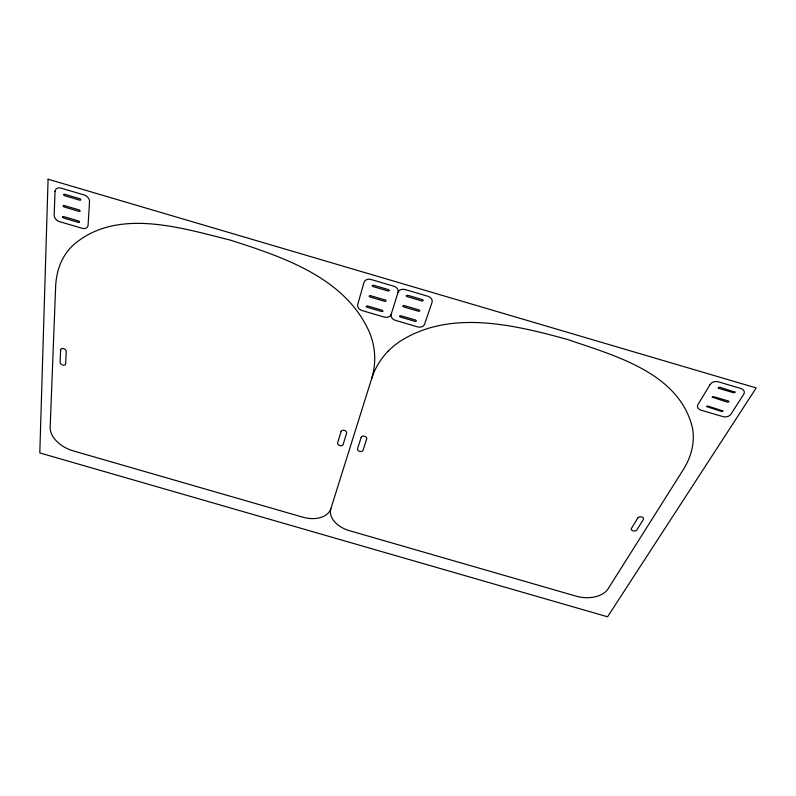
<?xml version="1.0" encoding="UTF-8"?>
<svg xmlns="http://www.w3.org/2000/svg" width="796" height="796" viewBox="0 0 796 796"><rect width="100%" height="100%" fill="white"/><g stroke="black" fill="none" stroke-linecap="round" stroke-linejoin="round"><path stroke-width="1.19" d="M371.523 379.045C374.777 368.717 375.622 357.623 373.722 346.947A100.187 75.003 20.9 0 0 369.752 333.017C345.952 277.774 282.908 256.909 230.084 240.054C180.483 227.736 115.788 207 72.466 245.775A102.226 74.118 27.7 0 0 64.217 256.212C58.665 265.366 56.058 276.043 55.64 286.669L50.168 427.392A25.203 16.089 25.5 0 0 72.933 450.785L302.938 517.231A24.477 16.308 16.1 0 0 330.887 508.594L371.523 379.045C374.787 368.618 380.478 358.976 388.13 351.175M391.184 314.34L397.98 292.6A5.91 4.766 15.1 0 0 393.771 286.192L370.996 279.486A5.92 4.766 17 0 0 363.991 282.411L357.732 304.5A5.811 4.607 16.9 0 0 362.031 310.549L384.259 317.077A5.811 4.597 15.1 0 0 391.184 314.34A5.811 4.597 14.3 0 0 395.363 320.34L417.552 326.867A5.811 4.587 12.5 0 0 424.586 324.161L431.969 302.609A5.91 4.756 12.2 0 0 427.9 296.251L405.154 289.545A5.91 4.766 14.1 0 0 398.04 292.44M388.13 351.175A99.729 74.376 8.9 0 1 399.443 341.723C449.84 309.017 513.868 324.788 567.578 339.484C614.253 355.583 679.058 372.548 692.42 427.701A101.112 72.754 2.5 0 1 693.207 440.606C692.53 451.153 688.6 461.252 682.998 470.128L608.124 588.791A24.835 15.781 4.9 0 1 576.394 596.234L349.205 530.604A24.437 16.278 14.1 0 1 330.887 508.594M735.046 392.1L733.733 392.796L718.659 388.358L718.141 387.652L719.435 387.105L735.046 392.149M366.269 306.42L366.876 307.186L381.99 311.634L383.035 311.196L382.388 310.311L367.324 305.883L366.269 306.42M369.254 296.162L369.861 296.938L385.095 301.425L386.15 300.978L385.572 300.102L370.319 295.615L369.254 296.112M372.289 285.734L372.896 286.52L388.259 291.047L389.334 290.59L388.677 289.684L373.364 285.167L372.299 285.635M48.088 179.209L39.8 452.924L607.567 616.791L756.2 387.941L48.088 179.209M399.721 316.261L400.308 317.017L415.403 321.455L416.467 321.027L415.84 320.151L400.796 315.723L399.721 316.261M55.033 191.408L54.178 215.258A6.149 4.438 34.6 0 0 59.64 221.676L82.167 228.293A6.119 4.458 33.8 0 0 88.087 225.228L89.53 201.746A6.249 4.607 35 0 0 84.078 194.94L60.984 188.135A6.288 4.587 35.8 0 0 55.033 191.408M402.985 306.092L403.572 306.858L418.786 311.335L419.86 310.898L419.293 310.032L404.07 305.545L402.985 306.042M406.298 295.754L406.895 296.53L422.238 301.057L423.313 300.599L422.686 299.694L407.393 295.197L406.298 295.754M62.695 217.01L63.511 217.995L78.824 222.502L79.63 222.144L78.903 221.079L63.571 216.562L62.695 217.01M63.163 205.925L63.978 206.93L79.431 211.477L80.237 211.119L79.51 210.035L63.978 205.458L63.163 205.925M63.63 194.662L64.466 195.687L80.038 200.274L80.864 199.905L80.127 198.801L64.466 194.184L63.64 194.612M60.655 349.941L60.098 362.2A2.965 1.98 28.1 0 0 62.775 365.085A2.965 1.98 28.1 0 0 65.64 363.812L66.257 351.573A2.995 2.01 28.6 0 0 63.551 348.628A2.995 2.01 28.6 0 0 60.655 349.941M706.5 406.557L721.853 411.562L723.126 411.035L707.773 405.99L706.5 406.557M712.271 397.204L727.743 402.249L729.037 401.721L728.579 401.045L713.554 396.627L712.271 397.204M341.066 431.561L337.643 442.904A2.856 2.02 15.5 0 0 339.802 445.621A2.856 2.02 15.5 0 0 343.126 444.496L346.598 433.173A2.885 2.06 15.5 0 0 344.429 430.397A2.885 2.06 15.5 0 0 341.066 431.561M361.175 437.412L357.553 448.695A2.846 2.01 14.5 0 0 359.673 451.402A2.846 2.01 14.5 0 0 363.026 450.287L366.697 439.024A2.876 2.06 14.5 0 0 364.568 436.258A2.876 2.06 14.5 0 0 361.175 437.412M710.122 384.538L697.963 404.537A6.03 4.338 -3.6 0 0 700.997 410.169L722.877 416.597A6.06 4.308 -4.3 0 0 730.907 414.219L743.733 394.259A6.189 4.448 -5.6 0 0 740.797 388.448L718.37 381.841A6.159 4.478 -4.8 0 0 710.122 384.538M637.855 517.947L631.447 528.335A2.915 1.93 2.3 0 0 633.059 530.882A2.915 1.93 2.3 0 0 636.85 529.907L643.317 519.529A2.945 1.97 1.8 0 0 641.705 516.932A2.945 1.97 1.8 0 0 637.855 517.947"/></g></svg>
